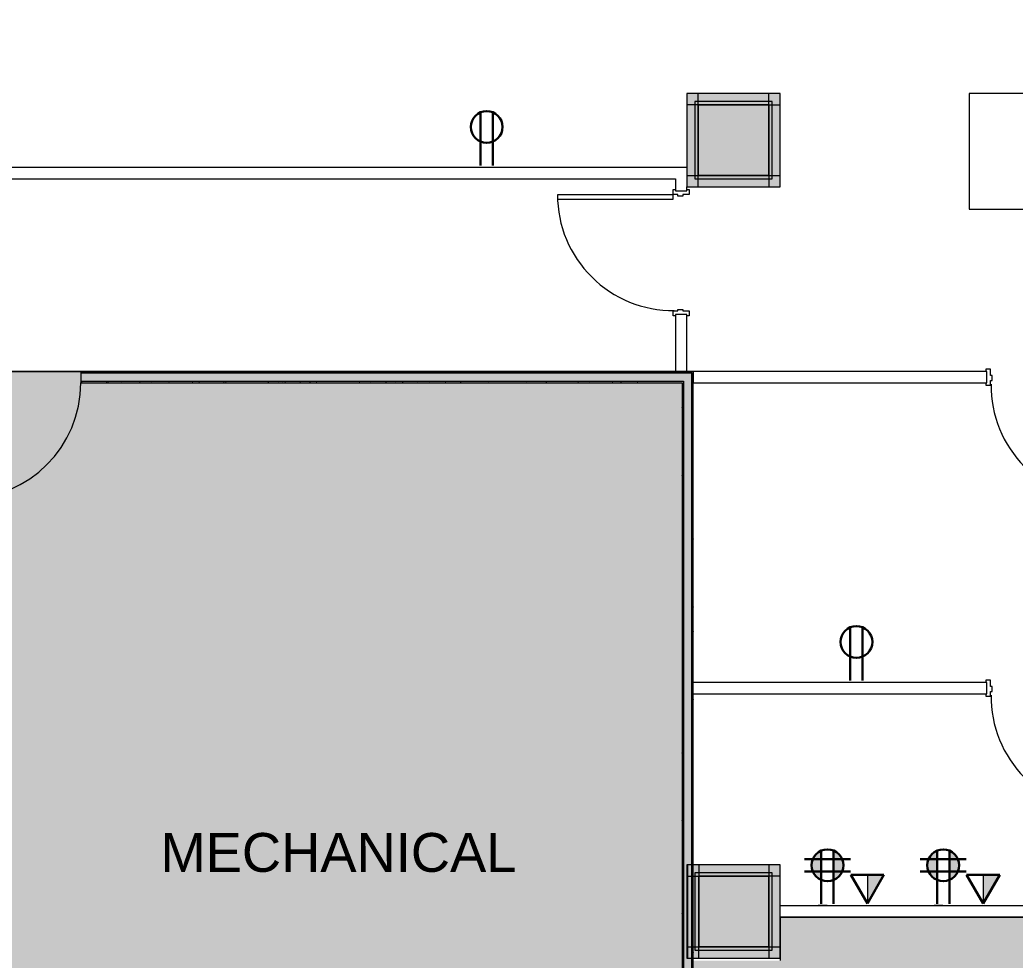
# Model space of a CAD drawing. Header units: inches. Extents: x 4757 to 6765, y 9919 to 10946.
# Drawn here: x 6038.5 to 6348, y 10186.2 to 10478.7 of the extents above; entities that cross this region are included whole.
import ezdxf

# ---------------------------------------------------------------- set-up
doc = ezdxf.new("R2010")
doc.units = ezdxf.units.IN
doc.header["$MEASUREMENT"] = 0
for name, color, linetype, lineweight in [('A-ANNO-NOTE', 7, 'Continuous', 9), ('A-ANNO-TEXT', 7, 'Continuous', 9), ('A-DETL-GENF', 92, 'Continuous', 9), ('A-DETL-THIN', 151, 'Continuous', 9), ('A-DOOR', 31, 'Continuous', 13), ('A-WALL', 113, 'Continuous', 13), ('A-WALL-PATT', 111, 'Continuous', 13), ('Bb-col', 7, 'Continuous', 9), ('E-ELEC-FIXT', 91, 'Continuous', 9), ('I-WALL', 2, 'Continuous', 9), ('Propidex Polylines', 7, 'Continuous', 9), ('Q-CASE', 31, 'Continuous', 9), ('Rosslyn Plaza North_1777 North Kent St _W632_-09_dwg', 8, 'Continuous', 9)]:
    doc.layers.add(name, color=color, linetype=linetype, lineweight=lineweight)
doc.styles.add('Arial', font='arial.ttf', dxfattribs={"height": 12.092308})

# ---------------------------------------------------------------- blocks, each defined once
blk = doc.blocks.new('Door - Single - Solid Door-8328958-Level XX  POWER _ SIGNAL')
at = {"layer": 'A-DOOR', "lineweight": 9}
for p, q in [((-15.63, 2.41), (-14.13, 2.41)), ((-15.63, 1.66), (-15.63, 2.41)), ((-14.13, 2.41), (-14.13, 0.41)), ((-14.13, 0.41), (-13.63, 0.41)), ((-13.63, 0.41), (-13.63, -1.09)), ((21.62, 0.41), (22.12, 0.41)), ((21.62, -1.09), (21.62, 0.41)), ((22.12, 2.41), (23.62, 2.41)), ((22.12, 0.41), (22.12, 2.41)), ((23.62, 2.41), (23.62, 1.66)), ((-15.63, -2.59), (-15.63, -1.84)), ((-14.13, -2.59), (-15.63, -2.59)), ((-14.13, -1.09), (-14.13, -2.59)), ((-13.63, -1.09), (-14.13, -1.09)), ((22.12, -1.09), (21.62, -1.09)), ((22.12, -2.59), (22.12, -1.09)), ((23.62, -2.59), (22.12, -2.59)), ((23.62, -1.84), (23.62, -2.59))]:
    blk.add_line(p, q, dxfattribs=at)
at = {"layer": 'A-DOOR'}
for p, q in [((-12.63, -2.59), (-14.01, -2.59)), ((-14.01, -2.59), (-14.01, -38.59)), ((-12.63, -38.59), (-12.63, -2.59)), ((-14.01, -38.59), (-12.63, -38.59))]:
    blk.add_line(p, q, dxfattribs=at)
at = {"layer": 'A-DOOR', "lineweight": 9}
blk.add_arc((-14.01, -2.59), 36, 270, 0.5, dxfattribs=at)
blk = doc.blocks.new('Door - Single - Solid Door-8328956-Level XX  POWER _ SIGNAL')
at = {"layer": 'A-DOOR'}
for p, q in [((-14.01, 38.59), (-12.63, 38.59)), ((-14.01, 2.59), (-14.01, 38.59)), ((-12.63, 38.59), (-12.63, 2.59)), ((-12.63, 2.59), (-14.01, 2.59))]:
    blk.add_line(p, q, dxfattribs=at)
at = {"layer": 'A-DOOR', "lineweight": 9}
for p, q in [((-15.63, 2.59), (-15.63, 1.84)), ((-14.13, 2.59), (-15.63, 2.59)), ((-14.13, 1.09), (-14.13, 2.59)), ((-13.63, 1.09), (-14.13, 1.09)), ((-13.63, -0.41), (-13.63, 1.09)), ((22.12, 1.09), (21.62, 1.09)), ((21.62, 1.09), (21.62, -0.41)), ((23.62, 2.59), (22.12, 2.59)), ((22.12, 2.59), (22.12, 1.09)), ((23.62, 1.84), (23.62, 2.59)), ((-15.63, -1.66), (-15.63, -2.41)), ((-15.63, -2.41), (-14.13, -2.41)), ((-14.13, -2.41), (-14.13, -0.41)), ((-14.13, -0.41), (-13.63, -0.41)), ((21.62, -0.41), (22.12, -0.41)), ((22.12, -0.41), (22.12, -2.41)), ((22.12, -2.41), (23.62, -2.41)), ((23.62, -2.41), (23.62, -1.66))]:
    blk.add_line(p, q, dxfattribs=at)
blk.add_arc((-14.01, 2.59), 36, 359.5, 90, dxfattribs=at)
blk = doc.blocks.new('C-Counter Top - ADJ HEIGHT 3_-7473632-Level XX  POWER _ SIGNAL')
at = {"layer": 'Q-CASE'}
for p, q in [((44.2, 0), (-47.26, 0)), ((-47.26, 0), (-47.26, -36)), ((44.2, -36), (44.2, 0)), ((-47.26, -36), (44.2, -36))]:
    blk.add_line(p, q, dxfattribs=at)
blk = doc.blocks.new('PS - Power Device _Wall Base_ - Quad - Data Combo-5019240-Level XX  POWER _ SIGNAL')
at = {"layer": 'E-ELEC-FIXT'}
for p, q in [((5722.36, 10861.16), (5722.17, 10861.16)), ((5722.36, 10861.16), (5722.36, 10858.41)), ((5722.17, 10858.41), (5722.36, 10858.41))]:
    blk.add_line(p, q, dxfattribs=at)
blk = doc.blocks.new('Rosslyn Plaza North_1777 North Kent St _W632_-09_dwg-V59-Level XX  POWER _ SIGNAL')
at = {"layer": 'A-ANNO-TEXT', "insert": (6082.18, 10225.71), "char_height": 12.092, "width": 132.0519, "attachment_point": 1, "line_spacing_factor": 0.941778, "style": 'Arial'}
blk.add_mtext('MECHANICAL', dxfattribs=at)
blk = doc.blocks.new('Rosslyn Plaza North_1777 North Kent St _W632_-09_dwg-6954577-Level XX  POWER _ SIGNAL')
at = {"layer": 'A-DOOR', "color": 7, "lineweight": 9}
blk.add_arc((6021.43, 10365.79), 36, 270, 0, dxfattribs=at)
at = {"layer": 'A-WALL-PATT', "color": 7, "lineweight": 9}
for p, q in [((6058.45, 10369.28), (6058.44, 10369.29)), ((6059.76, 10368.92), (6059.7, 10369.04)), ((6061.55, 10369.19), (6061.67, 10369.19)), ((6061.9, 10369.05), (6061.84, 10369.16)), ((6063.16, 10368.79), (6063.15, 10368.81)), ((6063.93, 10369.12), (6063.86, 10369.01)), ((6064.43, 10369.19), (6064.55, 10369.19)), ((6066.35, 10369.19), (6066.47, 10369.19)), ((6067.5, 10368.96), (6067.44, 10369.07)), ((6071.15, 10369.19), (6071.27, 10369.19)), ((6071.67, 10369.08), (6071.6, 10368.97)), ((6073.1, 10368.87), (6073.03, 10368.98)), ((6073.81, 10368.96), (6073.75, 10368.85)), ((6074.03, 10369.19), (6074.15, 10369.19)), ((6076.91, 10369.19), (6077.03, 10369.19)), ((6081.55, 10368.92), (6081.48, 10368.81)), ((6082.67, 10369.19), (6082.79, 10369.19)), ((6083.69, 10368.79), (6083.69, 10368.79)), ((6085.12, 10369.16), (6085.06, 10369.27)), ((6085.55, 10369.19), (6085.67, 10369.19)), ((6087.47, 10369.19), (6087.59, 10369.19)), ((6090.6, 10369.24), (6090.54, 10369.13)), ((6092.27, 10369.19), (6092.4, 10369.19)), ((6095.15, 10369.19), (6095.27, 10369.19)), ((6097.03, 10368.85), (6096.99, 10368.79)), ((6098.03, 10369.19), (6098.15, 10369.19)), ((6098.34, 10369.2), (6098.28, 10369.09)), ((6098.46, 10369.1), (6098.39, 10369.21)), ((6099.74, 10368.79), (6099.71, 10368.86)), ((6100.48, 10369.08), (6100.42, 10368.96)), ((6103.79, 10369.19), (6103.92, 10369.19)), ((6106.67, 10369.19), (6106.79, 10369.19)), ((6108.22, 10369.04), (6108.16, 10368.93)), ((6108.34, 10369.26), (6108.32, 10369.29)), ((6108.59, 10369.19), (6108.71, 10369.19)), ((6109.65, 10368.91), (6109.59, 10369.02)), ((6110.36, 10368.91), (6110.3, 10368.8)), ((6111.79, 10369.04), (6111.73, 10369.15)), ((6113.05, 10368.79), (6113.04, 10368.8)), ((6113.39, 10369.19), (6113.51, 10369.19)), ((6116.27, 10369.19), (6116.4, 10369.19)), ((6117.23, 10369.29), (6117.21, 10369.25)), ((6117.39, 10368.94), (6117.33, 10369.05)), ((6119.15, 10369.19), (6119.27, 10369.19)), ((6122.99, 10368.85), (6122.92, 10368.96)), ((6123.7, 10368.97), (6123.64, 10368.86)), ((6124.91, 10369.19), (6125.03, 10369.19)), ((6124.99, 10369.29), (6124.95, 10369.21)), ((6127.16, 10369.19), (6127.09, 10369.08)), ((6127.79, 10369.19), (6127.92, 10369.19)), ((6129.71, 10369.19), (6129.83, 10369.19)), ((6134.51, 10369.19), (6134.63, 10369.19)), ((6134.9, 10369.16), (6134.83, 10369.05)), ((6135.01, 10369.14), (6134.95, 10369.25)), ((6137.04, 10369.03), (6136.97, 10368.92)), ((6137.39, 10369.19), (6137.51, 10369.19)), ((6140.27, 10369.19), (6140.4, 10369.19)), ((6146.03, 10369.19), (6146.15, 10369.19)), ((6148.35, 10369.08), (6148.29, 10369.19)), ((6148.91, 10369.19), (6149.03, 10369.19)), ((6149.63, 10368.79), (6149.6, 10368.84)), ((6150.37, 10369.09), (6150.31, 10368.98)), ((6150.83, 10369.19), (6150.95, 10369.19)), ((6153.81, 10369.29), (6153.76, 10369.2)), ((6155.63, 10369.19), (6155.75, 10369.19)), ((6158.23, 10369.24), (6158.21, 10369.29)), ((6158.51, 10369.19), (6158.63, 10369.19)), ((6159.54, 10368.89), (6159.48, 10369)), ((6161.39, 10369.19), (6161.51, 10369.19)), ((6161.57, 10369.28), (6161.5, 10369.17)), ((6161.69, 10369.02), (6161.62, 10369.13)), ((6163.71, 10369.15), (6163.65, 10369.04)), ((6167.15, 10369.19), (6167.27, 10369.19)), ((6167.28, 10368.93), (6167.22, 10369.04)), ((6170.03, 10369.19), (6170.15, 10369.19)), ((6171.95, 10369.19), (6172.07, 10369.19)), ((6172.88, 10368.83), (6172.82, 10368.94)), ((6175.74, 10368.86), (6175.7, 10368.79)), ((6176.75, 10369.19), (6176.87, 10369.19)), ((6177.05, 10369.21), (6176.98, 10369.1)), ((6179.63, 10369.19), (6179.75, 10369.19)), ((6182.51, 10369.19), (6182.63, 10369.19)), ((6183.48, 10368.82), (6183.46, 10368.79)), ((6184.91, 10369.12), (6184.84, 10369.24)), ((6188.18, 10369.29), (6188.18, 10369.29)), ((6188.27, 10369.19), (6188.4, 10369.19)), ((6190.38, 10369.27), (6190.32, 10369.16)), ((6191.15, 10369.19), (6191.27, 10369.19)), ((6193.07, 10369.19), (6193.19, 10369.19)), ((6194.79, 10369.29), (6194.79, 10369.29)), ((6197.87, 10369.19), (6197.99, 10369.19)), ((6198.24, 10369.07), (6198.18, 10369.17)), ((6199.51, 10368.79), (6199.49, 10368.82)), ((6200.75, 10369.19), (6200.87, 10369.19)), ((6202.41, 10368.98), (6202.35, 10368.87)), ((6203.63, 10369.19), (6203.75, 10369.19)), ((6203.7, 10369.29), (6203.66, 10369.22)), ((6208.12, 10369.23), (6208.09, 10369.29)), ((6209.44, 10368.88), (6209.37, 10368.99)), ((6209.39, 10369.19), (6209.51, 10369.19)), ((6210.15, 10368.94), (6210.09, 10368.83)), ((6211.58, 10369.01), (6211.52, 10369.12)), ((6212.27, 10369.19), (6212.4, 10369.19)), ((6212.29, 10368.82), (6212.28, 10368.79)), ((6214.19, 10369.19), (6214.31, 10369.19)), ((6217, 10369.29), (6216.99, 10369.28)), ((6217.18, 10368.91), (6217.11, 10369.02)), ((6218.99, 10369.19), (6219.11, 10369.19)), ((6221.87, 10369.19), (6221.99, 10369.19)), ((6222.77, 10368.82), (6222.71, 10368.93)), ((6224.75, 10369.19), (6224.87, 10369.19)), ((6229.08, 10369.1), (6229.02, 10368.99)), ((6230.51, 10369.19), (6230.63, 10369.19)), ((6233.39, 10369.19), (6233.51, 10369.19)), ((6234.8, 10369.11), (6234.73, 10369.22)), ((6235.31, 10369.19), (6235.44, 10369.19)), ((6236.82, 10369.06), (6236.76, 10368.95)), ((6238.96, 10368.93), (6238.9, 10368.82)), ((6240.11, 10369.19), (6240.23, 10369.19)), ((6242.99, 10369.19), (6243.11, 10369.19)), ((6244.68, 10369.27), (6244.67, 10369.29)), ((6245.87, 10369.19), (6245.99, 10369.19)), ((6246.7, 10368.9), (6246.64, 10368.79)), ((6247.79, 10368.23), (6247.92, 10368.23)), ((6057.72, 10366.05), (6057.66, 10365.94)), ((6062.51, 10366.08), (6062.45, 10366.19)), ((6064.65, 10366.21), (6064.61, 10366.29)), ((6065.46, 10366.02), (6065.4, 10365.91)), ((6065.96, 10365.86), (6065.9, 10365.97)), ((6067.6, 10365.89), (6067.55, 10365.79)), ((6070.25, 10366.11), (6070.19, 10366.22)), ((6075.34, 10365.85), (6075.31, 10365.79)), ((6075.85, 10366.02), (6075.78, 10366.13)), ((6079.3, 10365.8), (6079.24, 10365.91)), ((6084.39, 10366.17), (6084.33, 10366.06)), ((6084.85, 10365.79), (6084.83, 10365.81)), ((6092.13, 10366.13), (6092.07, 10366.03)), ((6094.28, 10366.01), (6094.21, 10365.9)), ((6101.21, 10366.25), (6101.19, 10366.29)), ((6102.02, 10365.97), (6101.95, 10365.86)), ((6102.52, 10365.9), (6102.46, 10366.01)), ((6104.16, 10365.84), (6104.13, 10365.79)), ((6111.07, 10366.29), (6111, 10366.18)), ((6112.4, 10366.06), (6112.34, 10366.17)), ((6114.55, 10366.19), (6114.49, 10366.29)), ((6115.86, 10365.84), (6115.79, 10365.95)), ((6117.5, 10365.9), (6117.43, 10365.79)), ((6118.81, 10366.25), (6118.74, 10366.14)), ((6120.14, 10366.1), (6120.08, 10366.21)), ((6120.95, 10366.13), (6120.89, 10366.02)), ((6125.74, 10366), (6125.68, 10366.11)), ((6128.69, 10366.09), (6128.63, 10365.98)), ((6129.19, 10365.79), (6129.13, 10365.89)), ((6130.83, 10365.96), (6130.77, 10365.85)), ((6134.73, 10365.79), (6134.73, 10365.8)), ((6144.17, 10366.02), (6144.1, 10365.91)), ((6145.43, 10366.29), (6145.42, 10366.26)), ((6147.62, 10366.25), (6147.56, 10366.14)), ((6151.1, 10366.24), (6151.07, 10366.29)), ((6152.41, 10365.88), (6152.35, 10365.99)), ((6155.36, 10366.21), (6155.3, 10366.1)), ((6157.51, 10366.08), (6157.44, 10365.97)), ((6162.3, 10366.05), (6162.23, 10366.16)), ((6164.44, 10366.18), (6164.37, 10366.29)), ((6165.75, 10365.82), (6165.69, 10365.93)), ((6169.53, 10365.79), (6169.53, 10365.79)), ((6170.04, 10366.08), (6169.97, 10366.19)), ((6170.84, 10366.14), (6170.78, 10366.03)), ((6174.25, 10366.29), (6174.23, 10366.25)), ((6175.63, 10365.99), (6175.57, 10366.1)), ((6179.07, 10365.79), (6179.02, 10365.88)), ((6182.01, 10366.29), (6181.97, 10366.22)), ((6184.18, 10366.2), (6184.12, 10366.09)), ((6187.66, 10366.28), (6187.65, 10366.29)), ((6196.2, 10365.91), (6196.14, 10365.8)), ((6197.52, 10366.26), (6197.45, 10366.15)), ((6200.99, 10366.22), (6200.95, 10366.29)), ((6202.31, 10365.87), (6202.24, 10365.98)), ((6203.94, 10365.88), (6203.89, 10365.79)), ((6210.83, 10366.29), (6210.79, 10366.21)), ((6212.19, 10366.03), (6212.12, 10366.14)), ((6214.33, 10366.16), (6214.27, 10366.27)), ((6215.64, 10365.81), (6215.58, 10365.92)), ((6219.93, 10366.07), (6219.86, 10366.18)), ((6222.88, 10366.03), (6222.81, 10365.92)), ((6224.14, 10366.29), (6224.12, 10366.27)), ((6225.52, 10365.97), (6225.46, 10366.08)), ((6228.95, 10365.79), (6228.92, 10365.86)), ((6230.62, 10366), (6230.55, 10365.88)), ((6232.76, 10365.87), (6232.72, 10365.79)), ((6237.55, 10366.26), (6237.53, 10366.29)), ((6240.5, 10365.83), (6240.48, 10365.79)), ((6244.92, 10365.02), (6244.87, 10365.1)), ((6244.91, 10364.39), (6244.92, 10364.39)), ((6247.43, 10366.43), (6247.42, 10366.45)), ((6247.76, 10364.97), (6247.7, 10364.86)), ((6247.79, 10364.39), (6247.92, 10364.39)), ((6244.53, 10361.29), (6244.46, 10361.18)), ((6244.66, 10363.43), (6244.59, 10363.32)), ((6244.91, 10361.51), (6244.92, 10361.51)), ((6247.69, 10362.14), (6247.63, 10362.25)), ((6247.79, 10360.55), (6247.92, 10360.55)), ((6244.49, 10358.08), (6244.43, 10358.19)), ((6244.88, 10359.98), (6244.82, 10359.87)), ((6247.79, 10357.67), (6247.92, 10357.67)), ((6244.91, 10355.75), (6244.92, 10355.75)), ((6247.6, 10355.08), (6247.53, 10354.97)), ((6244.49, 10353.55), (6244.43, 10353.44)), ((6244.84, 10352.24), (6244.78, 10352.13)), ((6244.91, 10353.83), (6244.92, 10353.83)), ((6247.47, 10352.94), (6247.42, 10352.86)), ((6247.82, 10351.63), (6247.75, 10351.52)), ((6247.79, 10353.83), (6247.92, 10353.83)), ((6244.91, 10350.95), (6244.92, 10350.95)), ((6247.79, 10349.99), (6247.92, 10349.99)), ((6247.92, 10350.22), (6247.92, 10350.23)), ((6244.78, 10346.05), (6244.72, 10346.16)), ((6244.91, 10345.19), (6244.92, 10345.19)), ((6247.43, 10345.2), (6247.42, 10345.18)), ((6247.79, 10347.11), (6247.92, 10347.11)), ((6244.91, 10343.91), (6244.85, 10344.02)), ((6244.91, 10343.27), (6244.92, 10343.27)), ((6247.54, 10343.21), (6247.47, 10343.32)), ((6247.78, 10343.89), (6247.72, 10343.78)), ((6247.79, 10343.27), (6247.92, 10343.27)), ((6247.89, 10344.52), (6247.82, 10344.63)), ((6244.55, 10340.21), (6244.49, 10340.1)), ((6244.69, 10340.46), (6244.63, 10340.57)), ((6244.91, 10340.39), (6244.92, 10340.39)), ((6247.66, 10341.06), (6247.6, 10341.17)), ((6247.79, 10338.92), (6247.73, 10339.03)), ((6247.79, 10339.43), (6247.92, 10339.43)), ((6244.47, 10337), (6244.42, 10337.09)), ((6247.44, 10337.61), (6247.42, 10337.65)), ((6247.79, 10336.55), (6247.92, 10336.55)), ((6244.6, 10334.86), (6244.53, 10334.97)), ((6244.91, 10334.63), (6244.92, 10334.63)), ((6244.91, 10332.71), (6244.92, 10332.71)), ((6247.79, 10332.71), (6247.92, 10332.71)), ((6244.52, 10332.47), (6244.45, 10332.36)), ((6244.87, 10331.16), (6244.81, 10331.05)), ((6244.91, 10329.83), (6244.92, 10329.83)), ((6247.49, 10331.86), (6247.43, 10331.75)), ((6247.79, 10328.87), (6247.92, 10328.87)), ((6247.92, 10329.1), (6247.89, 10329.15)), ((6244.76, 10324.98), (6244.7, 10325.09)), ((6244.92, 10325.49), (6244.9, 10325.46)), ((6244.91, 10324.07), (6244.92, 10324.07)), ((6247.46, 10324.12), (6247.42, 10324.06)), ((6247.79, 10325.99), (6247.92, 10325.99)), ((6244.91, 10322.15), (6244.92, 10322.15)), ((6247.51, 10322.13), (6247.45, 10322.24)), ((6247.81, 10322.81), (6247.75, 10322.7)), ((6247.79, 10322.15), (6247.92, 10322.15)), ((6244.92, 10317.81), (6244.87, 10317.71)), ((6244.91, 10319.27), (6244.92, 10319.27)), ((6247.77, 10317.85), (6247.7, 10317.96)), ((6247.79, 10318.31), (6247.92, 10318.31)), ((6247.9, 10317.22), (6247.84, 10317.11)), ((6247.79, 10315.43), (6247.92, 10315.43)), ((6244.54, 10311.4), (6244.48, 10311.29)), ((6244.57, 10313.78), (6244.51, 10313.89)), ((6244.91, 10313.51), (6244.92, 10313.51)), ((6244.91, 10311.59), (6244.92, 10311.59)), ((6247.79, 10311.59), (6247.92, 10311.59)), ((6244.77, 10307.94), (6244.7, 10307.83)), ((6244.91, 10308.71), (6244.92, 10308.71)), ((6247.87, 10309.48), (6247.81, 10309.37)), ((6244.64, 10305.8), (6244.57, 10305.69)), ((6247.79, 10307.75), (6247.92, 10307.75)), ((6247.79, 10304.87), (6247.92, 10304.87)), ((6244.86, 10301.76), (6244.8, 10301.87)), ((6244.91, 10302.95), (6244.92, 10302.95)), ((6247.48, 10303.05), (6247.42, 10302.94)), ((6244.91, 10301.03), (6244.92, 10301.03)), ((6247.61, 10298.91), (6247.55, 10299.02)), ((6247.71, 10299.59), (6247.64, 10299.48)), ((6247.79, 10301.03), (6247.92, 10301.03)), ((6247.92, 10300.3), (6247.9, 10300.33)), ((6244.6, 10298.06), (6244.54, 10297.95)), ((6244.77, 10296.16), (6244.7, 10296.27)), ((6244.92, 10296.69), (6244.89, 10296.64)), ((6244.91, 10298.15), (6244.92, 10298.15)), ((6247.58, 10297.45), (6247.51, 10297.34)), ((6247.74, 10296.77), (6247.68, 10296.88)), ((6247.79, 10297.19), (6247.92, 10297.19)), ((6247.92, 10296.12), (6247.87, 10296.03)), ((6244.55, 10292.71), (6244.48, 10292.82)), ((6244.91, 10292.39), (6244.92, 10292.39)), ((6247.52, 10293.32), (6247.46, 10293.42)), ((6247.79, 10294.31), (6247.92, 10294.31)), ((6247.87, 10294.63), (6247.81, 10294.74)), ((6244.67, 10290.56), (6244.61, 10290.67)), ((6244.91, 10290.47), (6244.92, 10290.47)), ((6247.54, 10289.71), (6247.48, 10289.6)), ((6247.79, 10290.47), (6247.92, 10290.47)), ((6244.44, 10288.18), (6244.42, 10288.14)), ((6244.91, 10287.59), (6244.92, 10287.59)), ((6247.43, 10287.72), (6247.42, 10287.73)), ((6247.79, 10286.63), (6247.92, 10286.63)), ((6247.89, 10288.4), (6247.83, 10288.29)), ((6244.66, 10284.72), (6244.6, 10284.61)), ((6247.79, 10283.75), (6247.92, 10283.75)), ((6244.84, 10280.68), (6244.77, 10280.79)), ((6244.91, 10281.83), (6244.92, 10281.83)), ((6244.63, 10276.98), (6244.56, 10276.87)), ((6244.91, 10279.91), (6244.92, 10279.91)), ((6244.91, 10277.03), (6244.92, 10277.03)), ((6247.59, 10277.84), (6247.52, 10277.95)), ((6247.79, 10279.91), (6247.92, 10279.91)), ((6244.92, 10275.57), (6244.92, 10275.56)), ((6247.6, 10276.38), (6247.54, 10276.27)), ((6247.79, 10276.07), (6247.92, 10276.07)), ((6244.91, 10271.27), (6244.92, 10271.27)), ((6247.85, 10273.55), (6247.78, 10273.66)), ((6247.79, 10273.19), (6247.92, 10273.19)), ((6244.65, 10269.49), (6244.58, 10269.6)), ((6244.91, 10269.35), (6244.92, 10269.35)), ((6247.57, 10268.64), (6247.5, 10268.53)), ((6247.79, 10269.35), (6247.92, 10269.35)), ((6244.91, 10266.47), (6244.92, 10266.47)), ((6247.79, 10265.51), (6247.92, 10265.51)), ((6247.92, 10267.32), (6247.86, 10267.21)), ((6247.79, 10262.63), (6247.92, 10262.63)), ((6244.91, 10260.71), (6244.92, 10260.71)), ((6244.91, 10258.79), (6244.92, 10258.79)), ((6247.79, 10258.79), (6247.92, 10258.79)), ((6244.65, 10255.91), (6244.59, 10255.8)), ((6244.92, 10257.5), (6244.88, 10257.57)), ((6244.91, 10255.91), (6244.92, 10255.91)), ((6244.88, 10252.45), (6244.81, 10252.34)), ((6247.69, 10254.62), (6247.63, 10254.73)), ((6247.82, 10252.47), (6247.76, 10252.58)), ((6247.79, 10254.95), (6247.92, 10254.95)), ((6247.92, 10253.88), (6247.92, 10253.88)), ((6244.49, 10250.55), (6244.43, 10250.66)), ((6244.75, 10250.31), (6244.68, 10250.2)), ((6244.85, 10251.87), (6244.78, 10251.98)), ((6244.91, 10250.15), (6244.92, 10250.15)), ((6247.6, 10249.02), (6247.53, 10249.13)), ((6247.79, 10252.07), (6247.92, 10252.07)), ((6247.92, 10250.38), (6247.89, 10250.44)), ((6244.62, 10248.41), (6244.56, 10248.52)), ((6244.75, 10246.27), (6244.69, 10246.38)), ((6244.91, 10248.23), (6244.92, 10248.23)), ((6247.59, 10247.56), (6247.53, 10247.45)), ((6247.79, 10248.23), (6247.92, 10248.23)), ((6244.91, 10245.35), (6244.92, 10245.35)), ((6247.5, 10243.42), (6247.44, 10243.53)), ((6247.82, 10244.11), (6247.75, 10244)), ((6247.79, 10244.39), (6247.92, 10244.39)), ((6244.71, 10242.57), (6244.65, 10242.46)), ((6247.69, 10241.96), (6247.62, 10241.85)), ((6247.79, 10241.51), (6247.92, 10241.51)), ((6244.91, 10239.59), (6244.92, 10239.59)), ((6244.91, 10237.67), (6244.92, 10237.67)), ((6247.79, 10237.67), (6247.92, 10237.67)), ((6244.92, 10236.39), (6244.85, 10236.5)), ((6244.91, 10234.79), (6244.92, 10234.79)), ((6247.65, 10234.22), (6247.59, 10234.11)), ((6247.67, 10233.54), (6247.6, 10233.65)), ((6247.79, 10233.83), (6247.92, 10233.83)), ((6244.42, 10230.55), (6244.42, 10230.54)), ((6244.55, 10232.69), (6244.49, 10232.58)), ((6247.79, 10230.95), (6247.92, 10230.95)), ((6244.47, 10229.48), (6244.42, 10229.57)), ((6244.77, 10229.23), (6244.71, 10229.12)), ((6244.91, 10229.03), (6244.92, 10229.03)), ((6247.92, 10229.26), (6247.86, 10229.37)), ((6244.73, 10225.19), (6244.66, 10225.3)), ((6244.91, 10227.11), (6244.92, 10227.11)), ((6247.49, 10224.34), (6247.43, 10224.23)), ((6247.79, 10227.11), (6247.92, 10227.11)), ((6244.74, 10221.5), (6244.67, 10221.38)), ((6244.91, 10224.23), (6244.92, 10224.23)), ((6247.48, 10222.35), (6247.42, 10222.45)), ((6247.79, 10223.27), (6247.92, 10223.27)), ((6244.91, 10218.47), (6244.92, 10218.47)), ((6247.71, 10220.89), (6247.65, 10220.78)), ((6247.79, 10220.39), (6247.92, 10220.39)), ((6244.91, 10216.55), (6244.92, 10216.55)), ((6247.79, 10216.55), (6247.92, 10216.55)), ((6244.91, 10213.67), (6244.92, 10213.67)), ((6247.68, 10213.15), (6247.61, 10213.04)), ((6247.79, 10212.71), (6247.92, 10212.71)), ((6244.45, 10209.47), (6244.42, 10209.42)), ((6247.77, 10210.32), (6247.71, 10210.43)), ((6247.79, 10209.83), (6247.92, 10209.83)), ((6244.57, 10206.26), (6244.51, 10206.37)), ((6244.92, 10207.58), (6244.86, 10207.68)), ((6244.91, 10207.91), (6244.92, 10207.91)), ((6244.91, 10205.99), (6244.92, 10205.99)), ((6247.79, 10205.99), (6247.92, 10205.99)), ((6247.9, 10208.18), (6247.83, 10208.29)), ((6244.7, 10204.12), (6244.64, 10204.23)), ((6244.91, 10203.11), (6244.92, 10203.11)), ((6247.68, 10204.72), (6247.61, 10204.83)), ((6244.48, 10200.66), (6244.42, 10200.77)), ((6244.76, 10200.42), (6244.7, 10200.31)), ((6244.83, 10201.97), (6244.77, 10202.08)), ((6247.45, 10201.27), (6247.42, 10201.33)), ((6247.79, 10202.15), (6247.92, 10202.15)), ((6244.91, 10197.35), (6244.92, 10197.35)), ((6247.58, 10199.13), (6247.52, 10199.24)), ((6247.79, 10199.27), (6247.92, 10199.27)), ((6244.86, 10194.82), (6244.79, 10194.71)), ((6244.91, 10195.43), (6244.92, 10195.43)), ((6247.79, 10195.43), (6247.92, 10195.43)), ((6244.91, 10192.55), (6244.92, 10192.55)), ((6247.7, 10192.07), (6247.64, 10191.96)), ((6247.79, 10191.59), (6247.92, 10191.59)), ((6247.74, 10189.25), (6247.68, 10189.35)), ((6247.79, 10188.71), (6247.92, 10188.71)), ((6247.92, 10188.6), (6247.86, 10188.51)), ((6244.82, 10187.08), (6244.76, 10186.97)), ((6244.91, 10186.79), (6244.92, 10186.79)), ((6247.8, 10186.47), (6247.73, 10186.36))]:
    blk.add_line(p, q, dxfattribs=at)
at = {"layer": 'Bb-col', "flags": 128}
for points in [[(6245.92, 10426.79), (6274.92, 10426.79), (6274.92, 10455.79), (6245.92, 10455.79)], [(6248.42, 10429.29), (6272.42, 10429.29), (6272.42, 10453.29), (6248.42, 10453.29)], [(6245.92, 10186.79), (6274.92, 10186.79), (6274.92, 10215.79), (6245.92, 10215.79)], [(6248.42, 10189.29), (6272.42, 10189.29), (6272.42, 10213.29), (6248.42, 10213.29)]]:
    blk.add_lwpolyline(points, close=True, dxfattribs=at)
at = {"layer": 'I-WALL', "color": 7, "flags": 128}
for points in [[(6032.42, 10058.29), (6032.42, 10097.03), (6124.68, 10097.03), (6124.68, 10036.78), (6073.18, 10036.78), (6073.18, 10033.28), (6128.18, 10033.28), (6128.18, 10097.03), (6247.92, 10097.03), (6247.92, 10369.29), (6057.43, 10369.29), (6057.43, 10365.79), (6244.42, 10365.79), (6244.42, 10100.53), (6032.42, 10100.53), (6032.42, 10272.79), (6010.54, 10272.79)], [(6057.43, 10366.29), (6244.92, 10366.29), (6244.92, 10100.03), (6032.42, 10100.03), (6032.42, 10097.53), (6247.42, 10097.53), (6247.42, 10368.79), (6057.43, 10368.79)]]:
    blk.add_lwpolyline(points, dxfattribs=at)
at = {"layer": 'Propidex Polylines', "flags": 128}
blk.add_lwpolyline([(6010.53, 10269.29), (6010.53, 10369.28), (6010.53, 10269.29), (5831.79, 10269.29), (5831.79, 10116.91), (5918.57, 10116.91), (5918.57, 10033.28), (6128.43, 10033.28), (6128.43, 10097.03), (6247.91, 10097.03), (6247.91, 10369.25), (6010.53, 10369.25), (5726.04, 10369.25), (5726.04, 10033.28), (5832.79, 10033.28), (5832.79, 10047.53), (5863.4, 10047.53), (5863.4, 10029.28), (5878.55, 10029.28), (5878.55, 10033.28), (5918.57, 10033.28), (5918.57, 10116.91), (5831.79, 10116.91), (5831.79, 10269.29)], close=True, dxfattribs=at)
at = {"layer": 'A-ANNO-TEXT', "insert": (6082.18, 10225.71), "char_height": 12.092, "width": 132.0519, "attachment_point": 1, "line_spacing_factor": 0.941778, "style": 'Arial'}
blk.add_mtext('MECHANICAL', dxfattribs=at)

msp = doc.modelspace()

# ---------------------------------------------------------------- hatches: boundary and pattern name
at = {"layer": 'A-ANNO-NOTE'}
for points in [[(6284.71, 10215.72), (6285.63, 10218.53), (6284.87, 10216.88)], [(6285.63, 10212.78), (6285.63, 10218.53), (6284.71, 10215.59)], [(6284.87, 10216.88), (6285.63, 10218.53), (6285.35, 10218.09)], [(6287.16, 10211.38), (6287.16, 10219.93), (6285.63, 10212.78)], [(6285.63, 10218.53), (6287.16, 10219.93), (6286.23, 10219.22)], [(6285.63, 10212.78), (6287.16, 10219.93), (6285.63, 10218.53), (6285.63, 10218.14)], [(6287.74, 10211.09), (6287.51, 10220.11), (6287.16, 10219.93), (6287.28, 10218.14)], [(6287.74, 10211.09), (6287.16, 10219.93), (6287.16, 10211.38)], [(6287.74, 10211.09), (6287.74, 10220.22), (6287.51, 10220.11), (6287.56, 10218.14)], [(6291.58, 10211.09), (6291.81, 10211.2), (6291.58, 10220.22), (6291.58, 10218.14)], [(6291.81, 10211.2), (6291.81, 10220.11), (6291.58, 10220.22), (6291.63, 10218.14)], [(6291.81, 10211.2), (6293.84, 10213), (6291.81, 10220.11), (6291.81, 10218.14)], [(6293, 10219.31), (6292.49, 10219.72), (6291.81, 10220.11)], [(6293.84, 10218.31), (6293, 10219.31), (6291.81, 10220.11)], [(6293.84, 10213), (6293.84, 10218.31), (6291.81, 10220.11), (6292.37, 10218.14)], [(6293.84, 10218.31), (6293.37, 10218.94), (6293, 10219.31)], [(6294.03, 10213.34), (6294.03, 10217.98), (6293.84, 10218.31), (6293.84, 10218.14)], [(6293.84, 10213), (6294.03, 10213.34), (6293.84, 10218.14)], [(6320.71, 10215.72), (6321.63, 10218.53), (6320.87, 10216.88)], [(6321.63, 10212.78), (6321.63, 10218.53), (6320.71, 10215.59)], [(6320.87, 10216.88), (6321.63, 10218.53), (6321.35, 10218.09)], [(6323.16, 10211.38), (6323.16, 10219.93), (6321.63, 10212.78)], [(6321.63, 10218.53), (6323.16, 10219.93), (6322.23, 10219.22)], [(6321.63, 10212.78), (6323.16, 10219.93), (6321.63, 10218.53), (6321.63, 10218.14)], [(6323.74, 10211.09), (6323.51, 10220.11), (6323.16, 10219.93), (6323.28, 10218.14)], [(6323.74, 10211.09), (6323.16, 10219.93), (6323.16, 10211.38)], [(6323.74, 10211.09), (6323.74, 10220.22), (6323.51, 10220.11), (6323.56, 10218.14)], [(6327.58, 10211.09), (6327.81, 10211.2), (6327.58, 10220.22), (6327.58, 10218.14)], [(6327.81, 10211.2), (6327.81, 10220.11), (6327.58, 10220.22), (6327.63, 10218.14)], [(6327.81, 10211.2), (6329.84, 10213), (6327.81, 10220.11), (6327.81, 10218.14)], [(6329, 10219.31), (6328.49, 10219.72), (6327.81, 10220.11)], [(6329.84, 10218.31), (6329, 10219.31), (6327.81, 10220.11)], [(6329.84, 10213), (6329.84, 10218.31), (6327.81, 10220.11), (6328.37, 10218.14)], [(6329.84, 10218.31), (6329.37, 10218.94), (6329, 10219.31)], [(6330.03, 10213.34), (6330.03, 10217.98), (6329.84, 10218.31), (6329.84, 10218.14)], [(6329.84, 10213), (6330.03, 10213.34), (6329.84, 10218.14)], [(6285.63, 10212.78), (6284.71, 10215.59), (6284.87, 10214.43)], [(6294.46, 10216.88), (6294.34, 10217.26), (6294.03, 10217.98)], [(6294.61, 10215.72), (6294.46, 10216.88), (6294.03, 10217.98)], [(6294.03, 10213.34), (6294.61, 10215.72), (6294.03, 10217.98)], [(6294.03, 10213.34), (6294.46, 10214.43), (6294.61, 10215.59)], [(6294.61, 10215.72), (6294.54, 10216.5), (6294.46, 10216.88)], [(6294.46, 10214.43), (6294.54, 10214.81), (6294.61, 10215.59)], [(6321.63, 10212.78), (6320.71, 10215.59), (6320.87, 10214.43)], [(6330.46, 10216.88), (6330.34, 10217.26), (6330.03, 10217.98)], [(6330.61, 10215.72), (6330.46, 10216.88), (6330.03, 10217.98)], [(6330.03, 10213.34), (6330.61, 10215.72), (6330.03, 10217.98)], [(6330.03, 10213.34), (6330.46, 10214.43), (6330.61, 10215.59)], [(6330.61, 10215.72), (6330.54, 10216.5), (6330.46, 10216.88)], [(6330.46, 10214.43), (6330.54, 10214.81), (6330.61, 10215.59)], [(6285.63, 10212.78), (6284.87, 10214.43), (6285.35, 10213.22)], [(6287.16, 10211.38), (6285.63, 10212.78), (6286.23, 10212.09)], [(6291.81, 10211.2), (6293, 10212), (6293.84, 10213)], [(6291.81, 10211.2), (6292.49, 10211.59), (6293, 10212)], [(6293, 10212), (6293.37, 10212.37), (6293.84, 10213)], [(6294.03, 10213.34), (6294.34, 10214.05), (6294.46, 10214.43)], [(6302.08, 10203.75), (6307.23, 10212.68), (6302.08, 10212.68)], [(6321.63, 10212.78), (6320.87, 10214.43), (6321.35, 10213.22)], [(6323.16, 10211.38), (6321.63, 10212.78), (6322.23, 10212.09)], [(6327.81, 10211.2), (6329, 10212), (6329.84, 10213)], [(6327.81, 10211.2), (6328.49, 10211.59), (6329, 10212)], [(6329, 10212), (6329.37, 10212.37), (6329.84, 10213)], [(6330.03, 10213.34), (6330.34, 10214.05), (6330.46, 10214.43)], [(6338.08, 10203.75), (6343.23, 10212.68), (6338.08, 10212.68)]]:
    msp.add_hatch(color=256, dxfattribs=at).paths.add_polyline_path(points, flags=0)
at = {"layer": 'A-DETL-GENF'}
h = msp.add_hatch(color=9, dxfattribs=at)
h.paths.add_polyline_path([(6042.98, 9918.54), (6726.34, 9918.54), (6736.57, 9928.76), (6707, 9958.33), (6718.49, 9986.77), (6758.92, 9986.77), (6758.92, 10183.16), (6717.8, 10183.16), (6717.8, 10199.54), (6515.42, 10199.54), (6515.42, 10186.29), (6485.42, 10186.29), (6485.42, 10199.54), (6274.92, 10199.54), (6274.91, 10186.03), (6247.91, 10186.03), (6247.91, 10097.03), (6128.43, 10097.03), (6128.43, 9969.78), (5729.54, 9969.78), (5729.54, 9940.78), (5591.29, 9940.78), (5591.29, 9969.78), (5246.43, 9969.78), (5246.43, 10221.28), (5194.41, 10221.28), (5194.41, 10426.79), (5045.92, 10426.79), (5045.92, 10455.79), (5058.67, 10455.79), (5058.67, 10666.79), (5045.92, 10666.79), (5045.92, 10695.79), (5058.67, 10695.79), (5058.67, 10696.27), (4933.13, 10821.81), (4757.33, 10646.01), (4757.33, 10304.77), (5178.35, 10304.77), (5178.35, 9918.54), (5785.84, 9918.54)], flags=0)
h.paths.add_polyline_path([(6739.04, 9931.24), (6753.63, 9945.82), (6760.42, 9960.39), (6760.42, 9986.77), (6759.67, 9986.77), (6759.67, 9983.27), (6720.85, 9983.27), (6711.11, 9959.17), (6723.3, 9946.98)], flags=0)
h.paths.add_polyline_path([(6488.92, 9946.29), (6485.42, 9946.29), (6485.42, 9976.29), (6515.42, 9976.29), (6515.42, 9946.29), (6511.92, 9946.29)], flags=0)
h.paths.add_polyline_path([(6245.42, 9946.29), (6245.42, 9976.29), (6275.42, 9976.29), (6275.42, 9946.29), (6248.92, 9946.29)], flags=0)
h.paths.add_polyline_path([(6721.3, 10186.66), (6758.92, 10186.66), (6758.92, 10199.54), (6721.3, 10199.54), (6721.3, 10198.49)], flags=0)
h = msp.add_hatch(color=9, dxfattribs=at)
h.paths.add_polyline_path([(5271.56, 10032.53), (5594.79, 10032.53), (5594.79, 10369.29), (5194.41, 10369.29), (5194.41, 10221.28), (5246.43, 10221.28), (5246.43, 10032.53)], flags=0)
h.paths.add_polyline_path([(5726.04, 10033.28), (6128.43, 10033.28), (6128.43, 10097.03), (6247.91, 10097.03), (6247.91, 10186.79), (6246.16, 10186.79), (6246.16, 10215.79), (6247.91, 10215.79), (6247.91, 10369.29), (5726.04, 10369.29), (5726.04, 10218.14)], flags=0)
at = {"layer": 'A-WALL'}
for points in [[(6271.42, 10430.29), (6271.42, 10452.29), (6249.42, 10452.29), (6249.42, 10430.29)], [(6271.42, 10190.29), (6271.42, 10212.29), (6249.66, 10212.29), (6249.66, 10190.29)]]:
    msp.add_hatch(color=7, dxfattribs=at).paths.add_polyline_path(points, flags=0)
at = {"layer": 'A-WALL-PATT', "lineweight": 9}
for points in [[(6249.42, 10426.79), (6249.42, 10455.79), (6245.92, 10455.79), (6245.92, 10426.79)], [(6249.42, 10452.29), (6274.92, 10452.29), (6274.92, 10455.79), (6249.42, 10455.79)], [(6271.42, 10426.79), (6274.92, 10426.79), (6274.92, 10452.29), (6271.42, 10452.29), (6271.42, 10430.29)], [(6271.42, 10426.79), (6271.42, 10430.29), (6249.42, 10430.29), (6249.42, 10426.79)], [(6271.42, 10212.29), (6271.42, 10215.79), (6246.16, 10215.79), (6246.16, 10212.29), (6249.66, 10212.29)], [(6274.92, 10186.79), (6274.92, 10215.79), (6271.42, 10215.79), (6271.42, 10186.79)], [(6249.66, 10186.79), (6249.66, 10212.29), (6246.16, 10212.29), (6246.16, 10186.79)], [(6271.42, 10186.79), (6271.42, 10190.29), (6249.66, 10190.29), (6249.66, 10186.79)]]:
    msp.add_hatch(color=7, dxfattribs=at).paths.add_polyline_path(points, flags=0)

# ---------------------------------------------------------------- linework, layer by layer
at = {"layer": 'A-ANNO-NOTE', "lineweight": 30}
for p, q in [((6181.74, 10433.44), (6181.74, 10449.97)), ((6181.74, 10433.44), (6181.74, 10449.97)), ((6185.57, 10433.44), (6185.57, 10449.97)), ((6296.74, 10273.19), (6296.74, 10289.72)), ((6296.74, 10273.19), (6296.74, 10289.72)), ((6300.58, 10273.19), (6300.58, 10289.72)), ((6287.74, 10203.69), (6287.74, 10220.22)), ((6291.58, 10203.69), (6291.58, 10220.22)), ((6323.74, 10203.69), (6323.74, 10220.22)), ((6327.58, 10203.69), (6327.58, 10220.22)), ((6282.49, 10217.57), (6296.83, 10217.57)), ((6318.49, 10217.57), (6332.83, 10217.57)), ((6282.49, 10213.74), (6296.83, 10213.74)), ((6302.08, 10203.75), (6296.92, 10212.68)), ((6296.92, 10212.68), (6307.23, 10212.68)), ((6302.08, 10203.75), (6307.23, 10212.68)), ((6318.49, 10213.74), (6332.83, 10213.74)), ((6338.08, 10203.75), (6332.92, 10212.68)), ((6332.92, 10212.68), (6343.23, 10212.68)), ((6338.08, 10203.75), (6343.23, 10212.68))]:
    msp.add_line(p, q, dxfattribs=at)
at = {"layer": 'A-ANNO-NOTE'}
for p, q in [((6287.74, 10211.09), (6287.74, 10220.22)), ((6291.58, 10220.22), (6291.58, 10211.09)), ((6323.74, 10211.09), (6323.74, 10220.22)), ((6327.58, 10220.22), (6327.58, 10211.09)), ((6302.08, 10203.75), (6307.23, 10212.68)), ((6307.23, 10212.68), (6302.08, 10212.68)), ((6302.08, 10212.68), (6302.08, 10203.75)), ((6338.08, 10203.75), (6343.23, 10212.68)), ((6343.23, 10212.68), (6338.08, 10212.68)), ((6338.08, 10212.68), (6338.08, 10203.75))]:
    msp.add_line(p, q, dxfattribs=at)
at = {"layer": 'A-ANNO-NOTE', "lineweight": 30}
for centre in [(6183.66, 10445.41), (6298.66, 10285.16), (6289.66, 10215.66), (6325.66, 10215.66)]:
    msp.add_circle(centre, 4.95, dxfattribs=at)
at = {"layer": 'A-ANNO-NOTE'}
for centre, start, end in [((6289.66, 10215.66), 112.7756, 247.2244), ((6289.66, 10215.66), 292.7756, 67.2244), ((6325.66, 10215.66), 112.7756, 247.2244), ((6325.66, 10215.66), 292.7756, 67.2244)]:
    msp.add_arc(centre, 4.95, start, end, dxfattribs=at)
at = {"layer": 'A-DETL-THIN'}
for p, q in [((6247.91, 10369.29), (5726.04, 10369.29)), ((6247.91, 10097.03), (6247.91, 10369.29)), ((6758.92, 10199.54), (6274.91, 10199.54)), ((6274.91, 10199.54), (6274.91, 10186.03))]:
    msp.add_line(p, q, dxfattribs=at)
at = {"layer": 'A-WALL', "color": 55}
for p, q in [((6249.42, 10452.29), (6249.42, 10455.79)), ((6249.42, 10452.29), (6274.92, 10452.29)), ((6249.42, 10426.79), (6249.42, 10430.29)), ((6271.42, 10430.29), (6271.42, 10426.79)), ((6249.42, 10426.79), (6271.42, 10426.79)), ((6271.42, 10215.79), (6271.42, 10212.29)), ((6246.16, 10212.29), (6249.66, 10212.29)), ((6249.66, 10186.79), (6249.66, 10190.29)), ((6271.42, 10190.29), (6271.42, 10186.79)), ((6249.66, 10186.79), (6271.42, 10186.79))]:
    msp.add_line(p, q, dxfattribs=at)
at = {"layer": 'A-WALL'}
for p, q in [((6271.42, 10455.79), (6249.42, 10455.79)), ((6245.92, 10452.29), (6245.92, 10432.79)), ((6271.42, 10215.79), (6249.66, 10215.79)), ((6246.16, 10212.29), (6246.16, 10190.29)), ((6274.92, 10203.04), (6274.92, 10212.29)), ((6274.92, 10190.29), (6274.92, 10199.54))]:
    msp.add_line(p, q, dxfattribs=at)
at = {"layer": 'A-WALL', "lineweight": 9}
for p, q in [((6249.42, 10452.29), (6249.42, 10430.29)), ((6271.42, 10452.29), (6249.42, 10452.29)), ((6271.42, 10430.29), (6271.42, 10452.29)), ((6249.42, 10430.29), (6271.42, 10430.29)), ((6271.42, 10212.29), (6249.66, 10212.29)), ((6249.66, 10212.29), (6249.66, 10190.29)), ((6271.42, 10190.29), (6271.42, 10212.29)), ((6249.66, 10190.29), (6271.42, 10190.29))]:
    msp.add_line(p, q, dxfattribs=at)
at = {"layer": 'I-WALL', "color": 8, "lineweight": 20}
for p, q in [((6249.42, 10455.79), (6245.92, 10455.79)), ((6245.92, 10455.79), (6245.92, 10452.29)), ((6274.92, 10455.79), (6271.42, 10455.79)), ((6274.92, 10452.29), (6274.92, 10455.79)), ((6274.92, 10426.79), (6274.92, 10430.29)), ((6245.92, 10426.79), (6249.42, 10426.79)), ((6271.42, 10426.79), (6274.92, 10426.79)), ((6249.66, 10215.79), (6246.16, 10215.79)), ((6246.16, 10215.79), (6246.16, 10212.29)), ((6274.92, 10215.79), (6271.42, 10215.79)), ((6274.92, 10212.29), (6274.92, 10215.79)), ((6274.92, 10199.54), (6274.92, 10203.04)), ((6246.16, 10190.29), (6246.16, 10186.79)), ((6274.92, 10186.79), (6274.92, 10190.29)), ((6246.16, 10186.79), (6249.66, 10186.79)), ((6271.42, 10186.79), (6274.92, 10186.79))]:
    msp.add_line(p, q, dxfattribs=at)
at = {"layer": 'I-WALL', "lineweight": 13}
for p, q in [((6271.42, 10452.29), (6271.42, 10455.79)), ((6249.42, 10452.29), (6245.92, 10452.29)), ((6245.92, 10432.79), (5729.54, 10432.79)), ((5726.04, 10429.29), (6242.41, 10429.29)), ((6242.41, 10429.29), (6242.41, 10425.54)), ((6245.92, 10430.29), (6249.42, 10430.29)), ((6271.42, 10430.29), (6274.92, 10430.29)), ((6242.41, 10425.54), (6245.91, 10425.54)), ((6245.91, 10425.54), (6245.91, 10426.79)), ((6242.41, 10387.04), (6242.41, 10369.29)), ((6245.91, 10387.04), (6242.41, 10387.04)), ((6245.91, 10369.29), (6245.91, 10387.04)), ((6242.41, 10369.29), (6245.91, 10369.29)), ((6339.26, 10369.29), (6247.91, 10369.29)), ((6247.91, 10369.29), (6247.91, 10365.79)), ((6339.26, 10365.79), (6339.26, 10369.29)), ((6247.91, 10365.79), (6339.26, 10365.79)), ((6339.26, 10272.54), (6247.79, 10272.54)), ((6247.79, 10272.54), (6247.79, 10269.04)), ((6339.26, 10269.04), (6339.26, 10272.54)), ((6247.79, 10269.04), (6339.26, 10269.04)), ((6249.66, 10215.79), (6249.66, 10212.29)), ((6274.92, 10212.29), (6271.42, 10212.29)), ((6380.76, 10203.04), (6274.92, 10203.04)), ((6274.92, 10199.54), (6488.92, 10199.54)), ((6246.16, 10190.29), (6249.66, 10190.29)), ((6271.42, 10190.29), (6274.92, 10190.29))]:
    msp.add_line(p, q, dxfattribs=at)
at = {"layer": 'I-WALL'}
for p, q in [((6249.42, 10430.29), (6249.42, 10452.29)), ((6271.42, 10452.29), (6271.42, 10430.29)), ((6274.92, 10430.29), (6274.92, 10452.29)), ((6245.92, 10432.79), (6245.92, 10430.29)), ((6271.42, 10430.29), (6249.42, 10430.29)), ((6249.66, 10212.29), (6271.42, 10212.29)), ((6249.66, 10190.29), (6249.66, 10212.29)), ((6271.42, 10212.29), (6271.42, 10190.29)), ((6271.42, 10190.29), (6249.66, 10190.29))]:
    msp.add_line(p, q, dxfattribs=at)

# ---------------------------------------------------------------- block references
at = {"layer": 'A-DOOR'}
for name, p, rotation in [('Door - Single - Solid Door-8328958-Level XX  POWER _ SIGNAL', (6244.25, 10410.28), 270), ('Door - Single - Solid Door-8328956-Level XX  POWER _ SIGNAL', (6362.51, 10367.63), 180), ('Door - Single - Solid Door-8328956-Level XX  POWER _ SIGNAL', (6362.51, 10270.88), 180)]:
    msp.add_blockref(name, p, dxfattribs=dict(at, rotation=rotation))
at = {"layer": 'E-ELEC-FIXT', "rotation": 89.99999999999984}
for p in [(17147.95, 4480.87), (17183.95, 4480.87)]:
    msp.add_blockref('PS - Power Device _Wall Base_ - Quad - Data Combo-5019240-Level XX  POWER _ SIGNAL', p, dxfattribs=at)
at = {"layer": 'Q-CASE'}
msp.add_blockref('C-Counter Top - ADJ HEIGHT 3_-7473632-Level XX  POWER _ SIGNAL', (6381.03, 10455.79), dxfattribs=at)
at = {"layer": 'Rosslyn Plaza North_1777 North Kent St _W632_-09_dwg', "color": 7}
for name in ['Rosslyn Plaza North_1777 North Kent St _W632_-09_dwg-6954577-Level XX  POWER _ SIGNAL', 'Rosslyn Plaza North_1777 North Kent St _W632_-09_dwg-V59-Level XX  POWER _ SIGNAL', 'Rosslyn Plaza North_1777 North Kent St _W632_-09_dwg-V59-Level XX  POWER _ SIGNAL', 'Rosslyn Plaza North_1777 North Kent St _W632_-09_dwg-V59-Level XX  POWER _ SIGNAL']:
    msp.add_blockref(name, (0, 0), dxfattribs=at)

doc.saveas('drawing.dxf')
